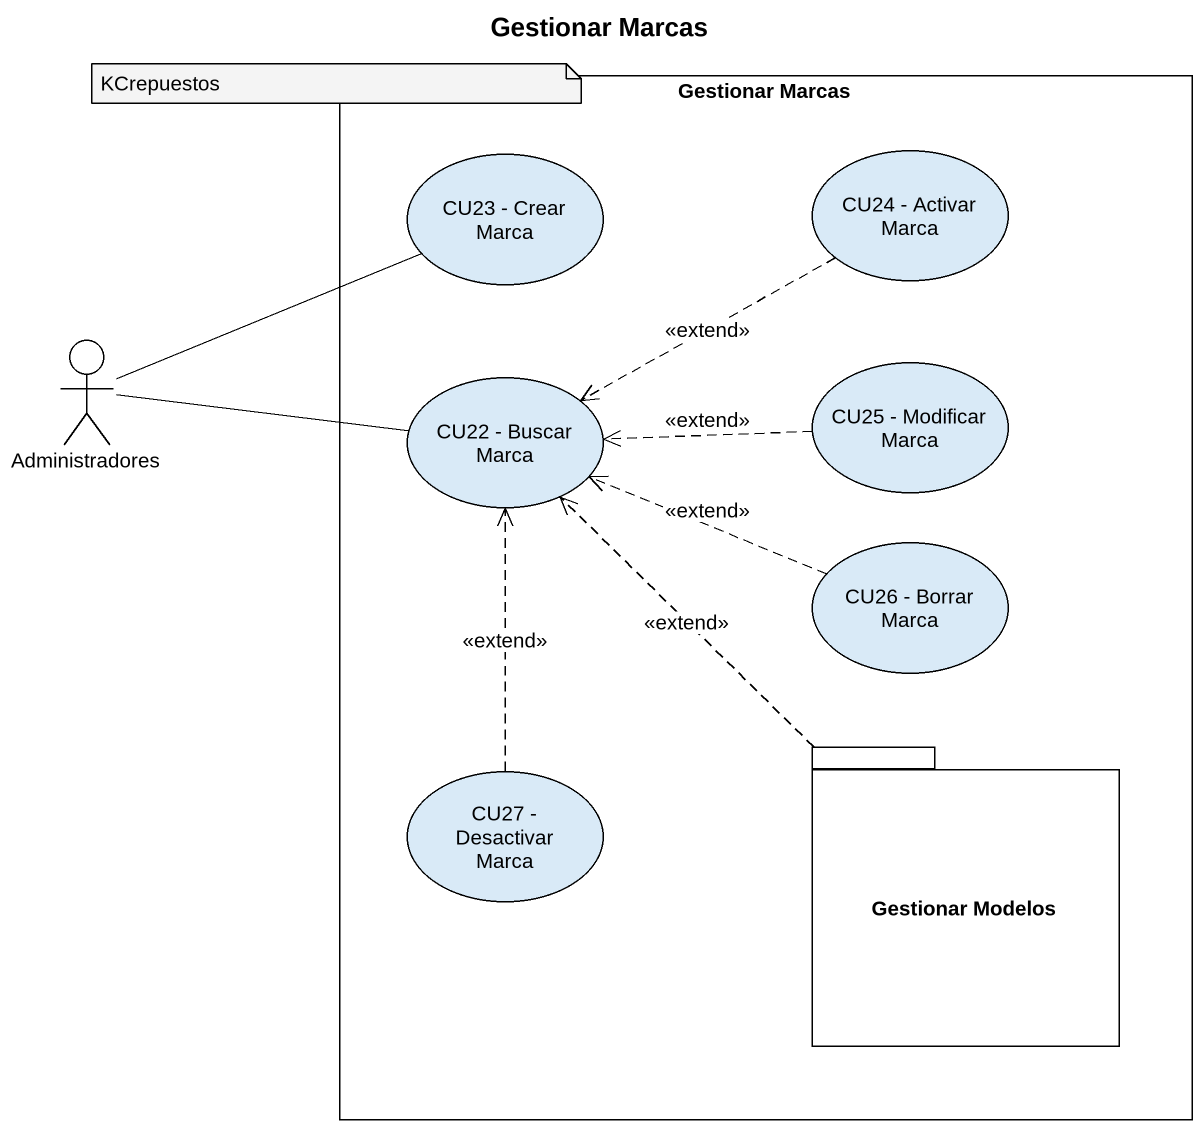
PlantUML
@startuml
title Gestionar Marcas
rectangle "Gestionar Marcas" as Gestionar_Marcas {
  usecase "CU23 - Crear Marca" as CU23_Crear_Marca
  usecase "CU24 - Activar Marca" as CU24_Activar_Marca
  usecase "CU22 - Buscar Marca" as CU22_Buscar_Marca
  usecase "CU25 - Modificar Marca" as CU25_Modificar_Marca
  usecase "CU26 - Borrar Marca" as CU26_Borrar_Marca
  package "Gestionar Modelos" as Gestionar_Modelos {
  }
  usecase "CU27 - Desactivar Marca" as CU27_Desactivar_Marca
}
actor Administradores
CU23_Crear_Marca -left- Administradores
CU24_Activar_Marca .left.> CU22_Buscar_Marca : <<extend>>
Administradores -right- CU22_Buscar_Marca
CU25_Modificar_Marca .left.> CU22_Buscar_Marca : <<extend>>
CU26_Borrar_Marca .left.> CU22_Buscar_Marca : <<extend>>
Gestionar_Modelos .up.> CU22_Buscar_Marca : <<extend>>
CU27_Desactivar_Marca .up.> CU22_Buscar_Marca : <<extend>>
note as N1
  KCrepuestos
end note
@enduml
